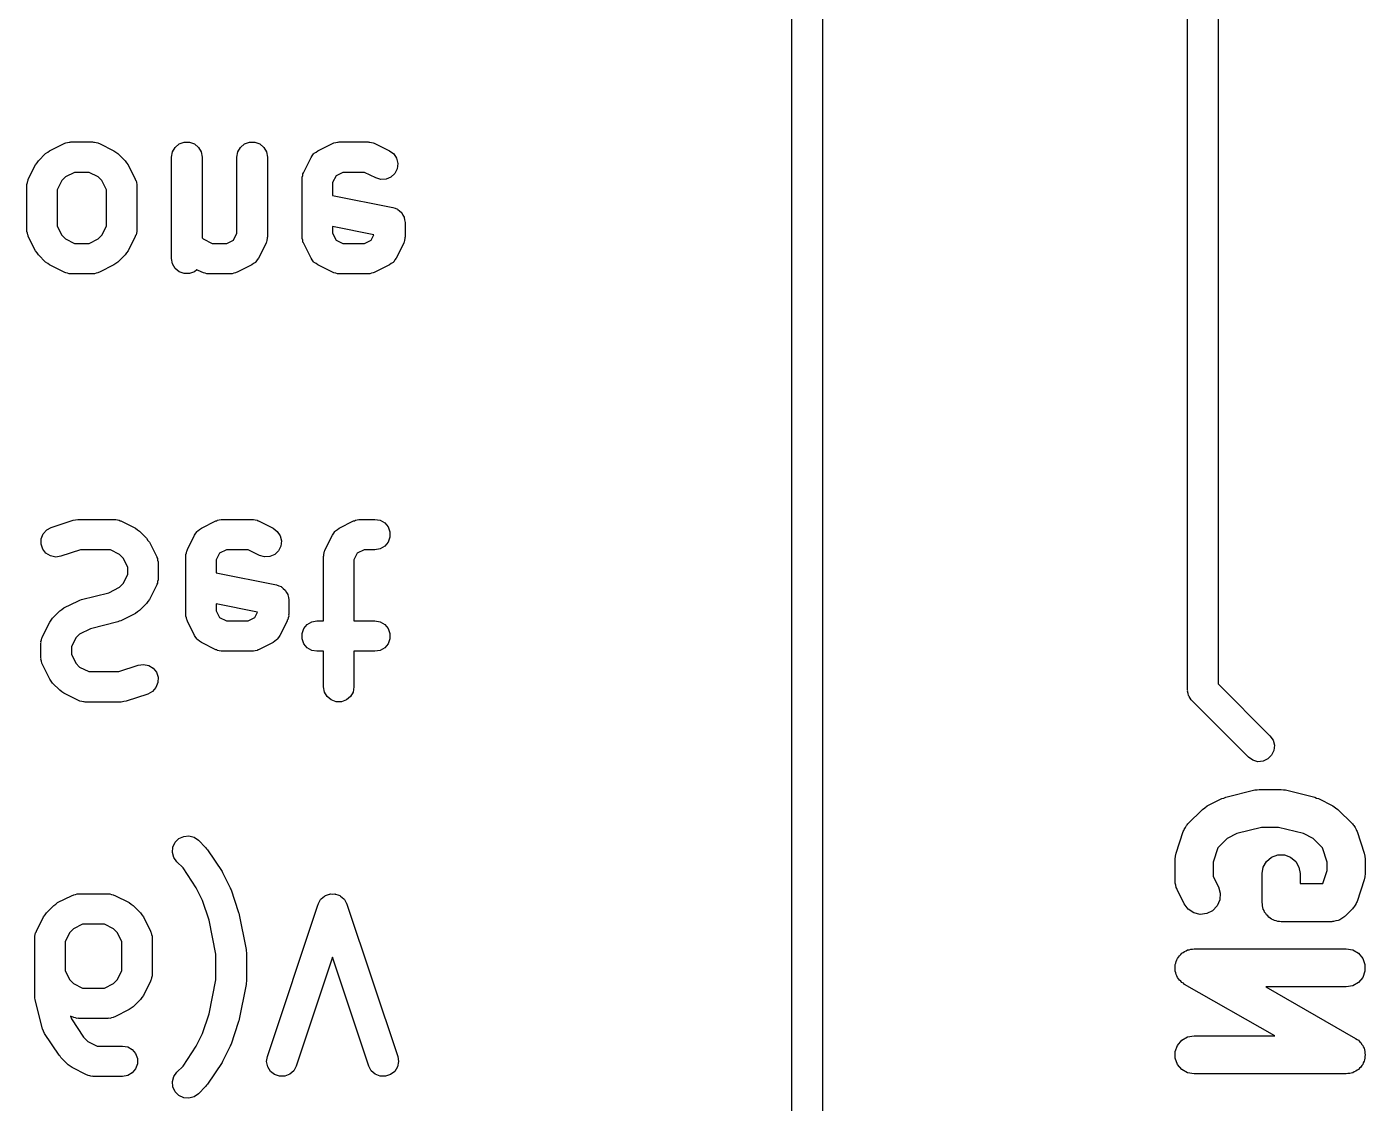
# Model space of a CAD drawing. Extents: x 91.3 to 189.8, y -113.5 to -60.4.
# Drawn here: x 181.04 to 189.84, y -86.37 to -79.3 of the extents above; entities that cross this region are included whole.
import ezdxf

# ---------------------------------------------------------------- set-up
doc = ezdxf.new("R2010")
doc.units = 0
doc.header["$MEASUREMENT"] = 0
doc.layers.add('BLACK', color=7, linetype='CONTINUOUS')

msp = doc.modelspace()

# ---------------------------------------------------------------- linework, layer by layer
at = {"layer": 'Black'}
for p, q in [((186.07, -104.8), (186.07, -68.69)), ((188.87, -68.69), (188.87, -83.6186)), ((186.27, -68.79), (186.27, -104.7)), ((188.67, -83.66), (188.67, -68.79)), ((181.18, -80.1253), (181.192, -80.1158)), ((181.192, -80.1158), (181.288, -80.0682)), ((181.288, -80.0682), (181.293, -80.0665)), ((181.293, -80.0665), (181.298, -80.0636)), ((181.298, -80.0636), (181.31, -80.0616)), ((181.31, -80.0616), (181.321, -80.0583)), ((181.321, -80.0583), (181.327, -80.0586)), ((181.327, -80.0586), (181.332, -80.0576)), ((181.332, -80.0576), (181.475, -80.0576)), ((181.475, -80.0576), (181.481, -80.0586)), ((181.481, -80.0586), (181.487, -80.0583)), ((181.487, -80.0583), (181.498, -80.0616)), ((181.498, -80.0616), (181.509, -80.0636)), ((181.509, -80.0636), (181.514, -80.0665)), ((181.514, -80.0665), (181.52, -80.0682)), ((181.52, -80.0682), (181.615, -80.1158)), ((181.615, -80.1158), (181.628, -80.1253)), ((182, -80.1234), (182.018, -80.0933)), ((182.018, -80.0933), (182.044, -80.071)), ((182.044, -80.071), (182.077, -80.0591)), ((182.077, -80.0591), (182.112, -80.0591)), ((182.112, -80.0591), (182.144, -80.071)), ((182.144, -80.071), (182.171, -80.0933)), ((182.171, -80.0933), (182.188, -80.1234)), ((182.429, -80.1234), (182.446, -80.0933)), ((182.446, -80.0933), (182.473, -80.071)), ((182.473, -80.071), (182.505, -80.0591)), ((182.505, -80.0591), (182.54, -80.0591)), ((182.54, -80.0591), (182.573, -80.071)), ((182.573, -80.071), (182.599, -80.0933)), ((182.599, -80.0933), (182.617, -80.1234)), ((182.943, -80.1245), (182.954, -80.1158)), ((182.954, -80.1158), (183.05, -80.0682)), ((183.05, -80.0682), (183.055, -80.0665)), ((183.055, -80.0665), (183.06, -80.0636)), ((183.06, -80.0636), (183.072, -80.0616)), ((183.072, -80.0616), (183.083, -80.0583)), ((183.083, -80.0583), (183.089, -80.0586)), ((183.089, -80.0586), (183.094, -80.0576)), ((183.094, -80.0576), (183.285, -80.0576)), ((183.285, -80.0576), (183.29, -80.0586)), ((183.29, -80.0586), (183.296, -80.0583)), ((183.296, -80.0583), (183.307, -80.0616)), ((183.307, -80.0616), (183.319, -80.0636)), ((183.319, -80.0636), (183.324, -80.0665)), ((183.324, -80.0665), (183.329, -80.0682)), ((183.329, -80.0682), (183.425, -80.1158)), ((183.425, -80.1158), (183.453, -80.1365)), ((181.052, -80.3034), (181.1, -80.2081)), ((181.1, -80.2081), (181.11, -80.1953)), ((181.11, -80.1953), (181.119, -80.1821)), ((181.119, -80.1821), (181.166, -80.1345)), ((181.166, -80.1345), (181.18, -80.1253)), ((181.628, -80.1253), (181.641, -80.1345)), ((181.641, -80.1345), (181.689, -80.1821)), ((181.689, -80.1821), (181.698, -80.1953)), ((181.698, -80.1953), (181.708, -80.2081)), ((181.708, -80.2081), (181.755, -80.3034)), ((181.994, -80.1576), (182, -80.1234)), ((181.994, -80.8243), (181.994, -80.1576)), ((182.188, -80.1234), (182.194, -80.1576)), ((182.194, -80.1576), (182.194, -80.6876)), ((182.423, -80.1576), (182.429, -80.1234)), ((182.423, -80.6578), (182.423, -80.1576)), ((182.617, -80.1234), (182.623, -80.1576)), ((182.623, -80.1576), (182.623, -80.6814)), ((182.862, -80.2558), (182.91, -80.1605)), ((182.91, -80.1605), (182.918, -80.1487)), ((182.918, -80.1487), (182.926, -80.1365)), ((182.926, -80.1365), (182.929, -80.1348)), ((182.929, -80.1348), (182.93, -80.1326)), ((182.93, -80.1326), (182.943, -80.1245)), ((183.453, -80.1365), (183.472, -80.1655)), ((183.472, -80.1655), (183.48, -80.1992)), ((183.48, -80.1992), (183.476, -80.2337)), ((181.296, -80.2874), (181.272, -80.3121)), ((181.356, -80.2576), (181.296, -80.2874)), ((181.452, -80.2576), (181.356, -80.2576)), ((181.511, -80.2874), (181.452, -80.2576)), ((181.536, -80.3121), (181.511, -80.2874)), ((182.851, -80.3005), (182.852, -80.2948)), ((182.852, -80.289), (182.855, -80.2778)), ((182.852, -80.2948), (182.852, -80.289)), ((182.855, -80.2778), (182.857, -80.2663)), ((182.857, -80.2663), (182.86, -80.2613)), ((182.86, -80.2613), (182.862, -80.2558)), ((183.074, -80.2798), (183.051, -80.3241)), ((183.118, -80.2576), (183.074, -80.2798)), ((183.261, -80.2576), (183.118, -80.2576)), ((183.335, -80.2947), (183.261, -80.2576)), ((183.369, -80.3046), (183.335, -80.2947)), ((183.435, -80.2887), (183.403, -80.3025)), ((183.46, -80.2648), (183.435, -80.2887)), ((183.476, -80.2337), (183.46, -80.2648)), ((181.042, -80.3481), (181.043, -80.3424)), ((181.042, -80.6338), (181.042, -80.3481)), ((181.043, -80.3367), (181.046, -80.3254)), ((181.043, -80.3424), (181.043, -80.3367)), ((181.046, -80.3254), (181.048, -80.3139)), ((181.048, -80.3139), (181.051, -80.3089)), ((181.051, -80.3089), (181.052, -80.3034)), ((181.272, -80.3121), (181.242, -80.3717)), ((181.242, -80.3717), (181.242, -80.6102)), ((181.566, -80.3717), (181.536, -80.3121)), ((181.566, -80.6102), (181.566, -80.3717)), ((181.755, -80.3034), (181.757, -80.3089)), ((181.757, -80.3089), (181.76, -80.3139)), ((181.76, -80.3139), (181.762, -80.3254)), ((181.762, -80.3254), (181.765, -80.3367)), ((181.765, -80.3367), (181.765, -80.3424)), ((181.765, -80.3424), (181.766, -80.3481)), ((181.766, -80.3481), (181.766, -80.6338)), ((182.851, -80.6814), (182.851, -80.3005)), ((183.051, -80.3241), (183.051, -80.409)), ((183.403, -80.3025), (183.369, -80.3046)), ((183.051, -80.409), (183.447, -80.4881)), ((183.447, -80.4881), (183.462, -80.494)), ((183.462, -80.494), (183.478, -80.4996)), ((183.478, -80.4996), (183.479, -80.5003)), ((183.479, -80.5003), (183.48, -80.5008)), ((183.48, -80.5008), (183.492, -80.5115)), ((183.492, -80.5115), (183.504, -80.5219)), ((183.504, -80.5219), (183.505, -80.5229)), ((183.505, -80.5229), (183.506, -80.5237)), ((183.506, -80.5237), (183.513, -80.5379)), ((183.513, -80.5379), (183.522, -80.552)), ((183.522, -80.552), (183.522, -80.5531)), ((183.522, -80.5531), (183.522, -80.5541)), ((183.522, -80.5541), (183.525, -80.5702)), ((181.043, -80.6395), (181.042, -80.6338)), ((181.043, -80.6452), (181.043, -80.6395)), ((181.046, -80.6565), (181.043, -80.6452)), ((181.242, -80.6102), (181.272, -80.6698)), ((181.536, -80.6698), (181.566, -80.6102)), ((181.765, -80.6452), (181.762, -80.6565)), ((181.766, -80.6338), (181.765, -80.6395)), ((181.765, -80.6395), (181.765, -80.6452)), ((183.323, -80.6672), (183.051, -80.6129)), ((183.051, -80.6129), (183.051, -80.6578)), ((183.525, -80.5702), (183.528, -80.5862)), ((183.528, -80.5862), (183.528, -80.6814)), ((181.048, -80.668), (181.046, -80.6565)), ((181.051, -80.673), (181.048, -80.668)), ((181.052, -80.6785), (181.051, -80.673)), ((181.1, -80.7738), (181.052, -80.6785)), ((181.272, -80.6698), (181.296, -80.6945)), ((181.296, -80.6945), (181.356, -80.7243)), ((181.356, -80.7243), (181.452, -80.7243)), ((181.452, -80.7243), (181.511, -80.6945)), ((181.511, -80.6945), (181.536, -80.6698)), ((181.755, -80.6785), (181.708, -80.7738)), ((181.757, -80.673), (181.755, -80.6785)), ((181.76, -80.668), (181.757, -80.673)), ((181.762, -80.6565), (181.76, -80.668)), ((182.194, -80.6876), (182.201, -80.6945)), ((182.201, -80.6945), (182.261, -80.7243)), ((182.261, -80.7243), (182.356, -80.7243)), ((182.356, -80.7243), (182.401, -80.7021)), ((182.401, -80.7021), (182.423, -80.6578)), ((182.612, -80.7262), (182.565, -80.8214)), ((182.614, -80.7206), (182.612, -80.7262)), ((182.617, -80.7156), (182.614, -80.7206)), ((182.619, -80.7041), (182.617, -80.7156)), ((182.622, -80.6929), (182.619, -80.7041)), ((182.623, -80.6814), (182.622, -80.6871)), ((182.622, -80.6871), (182.622, -80.6929)), ((182.852, -80.6871), (182.851, -80.6814)), ((182.852, -80.6929), (182.852, -80.6871)), ((182.855, -80.7041), (182.852, -80.6929)), ((182.857, -80.7156), (182.855, -80.7041)), ((182.86, -80.7206), (182.857, -80.7156)), ((182.862, -80.7261), (182.86, -80.7206)), ((182.91, -80.8214), (182.862, -80.7261)), ((183.051, -80.6578), (183.074, -80.7021)), ((183.074, -80.7021), (183.118, -80.7243)), ((183.118, -80.7243), (183.261, -80.7243)), ((183.261, -80.7243), (183.305, -80.7021)), ((183.305, -80.7021), (183.323, -80.6672)), ((183.517, -80.7262), (183.469, -80.8214)), ((183.519, -80.7206), (183.517, -80.7262)), ((183.522, -80.7156), (183.519, -80.7206)), ((183.524, -80.7041), (183.522, -80.7156)), ((183.527, -80.6929), (183.524, -80.7041)), ((183.528, -80.6814), (183.527, -80.6871)), ((183.527, -80.6871), (183.527, -80.6929)), ((181.11, -80.7866), (181.1, -80.7738)), ((181.119, -80.7998), (181.11, -80.7866)), ((181.166, -80.8474), (181.119, -80.7998)), ((181.689, -80.7998), (181.641, -80.8474)), ((181.698, -80.7866), (181.689, -80.7998)), ((181.708, -80.7738), (181.698, -80.7866)), ((182, -80.8585), (181.994, -80.8243)), ((182.565, -80.8214), (182.556, -80.8332)), ((182.918, -80.8332), (182.91, -80.8214)), ((183.469, -80.8214), (183.461, -80.8332)), ((181.18, -80.8566), (181.166, -80.8474)), ((181.192, -80.8661), (181.18, -80.8566)), ((181.288, -80.9137), (181.192, -80.8661)), ((181.293, -80.9154), (181.288, -80.9137)), ((181.52, -80.9137), (181.514, -80.9154)), ((181.615, -80.8661), (181.52, -80.9137)), ((181.628, -80.8566), (181.615, -80.8661)), ((181.641, -80.8474), (181.628, -80.8566)), ((182.018, -80.8886), (182, -80.8585)), ((182.044, -80.9109), (182.018, -80.8886)), ((182.077, -80.9228), (182.044, -80.9109)), ((182.144, -80.9109), (182.112, -80.9228)), ((182.16, -80.8976), (182.144, -80.9109)), ((182.192, -80.9137), (182.16, -80.8976)), ((182.198, -80.9154), (182.192, -80.9137)), ((182.425, -80.9137), (182.419, -80.9154)), ((182.52, -80.8661), (182.425, -80.9137)), ((182.532, -80.8574), (182.52, -80.8661)), ((182.544, -80.8493), (182.532, -80.8574)), ((182.546, -80.8471), (182.544, -80.8493)), ((182.548, -80.8454), (182.546, -80.8471)), ((182.556, -80.8332), (182.548, -80.8454)), ((182.926, -80.8454), (182.918, -80.8332)), ((182.929, -80.8471), (182.926, -80.8454)), ((182.93, -80.8493), (182.929, -80.8471)), ((182.943, -80.8574), (182.93, -80.8493)), ((182.954, -80.8661), (182.943, -80.8574)), ((183.05, -80.9137), (182.954, -80.8661)), ((183.055, -80.9154), (183.05, -80.9137)), ((183.329, -80.9137), (183.324, -80.9154)), ((183.425, -80.8661), (183.329, -80.9137)), ((183.437, -80.8574), (183.425, -80.8661)), ((183.449, -80.8493), (183.437, -80.8574)), ((183.45, -80.8471), (183.449, -80.8493)), ((183.453, -80.8454), (183.45, -80.8471)), ((183.461, -80.8332), (183.453, -80.8454)), ((181.298, -80.9183), (181.293, -80.9154)), ((181.31, -80.9203), (181.298, -80.9183)), ((181.321, -80.9236), (181.31, -80.9203)), ((181.327, -80.9233), (181.321, -80.9236)), ((181.332, -80.9243), (181.327, -80.9233)), ((181.475, -80.9243), (181.332, -80.9243)), ((181.481, -80.9233), (181.475, -80.9243)), ((181.487, -80.9236), (181.481, -80.9233)), ((181.498, -80.9203), (181.487, -80.9236)), ((181.509, -80.9183), (181.498, -80.9203)), ((181.514, -80.9154), (181.509, -80.9183)), ((182.112, -80.9228), (182.077, -80.9228)), ((182.203, -80.9183), (182.198, -80.9154)), ((182.214, -80.9203), (182.203, -80.9183)), ((182.226, -80.9236), (182.214, -80.9203)), ((182.231, -80.9233), (182.226, -80.9236)), ((182.237, -80.9243), (182.231, -80.9233)), ((182.38, -80.9243), (182.237, -80.9243)), ((182.386, -80.9233), (182.38, -80.9243)), ((182.391, -80.9236), (182.386, -80.9233)), ((182.403, -80.9203), (182.391, -80.9236)), ((182.414, -80.9183), (182.403, -80.9203)), ((182.419, -80.9154), (182.414, -80.9183)), ((183.06, -80.9183), (183.055, -80.9154)), ((183.072, -80.9203), (183.06, -80.9183)), ((183.083, -80.9236), (183.072, -80.9203)), ((183.089, -80.9233), (183.083, -80.9236)), ((183.094, -80.9243), (183.089, -80.9233)), ((183.285, -80.9243), (183.094, -80.9243)), ((183.29, -80.9233), (183.285, -80.9243)), ((183.296, -80.9236), (183.29, -80.9233)), ((183.307, -80.9203), (183.296, -80.9236)), ((183.319, -80.9183), (183.307, -80.9203)), ((183.324, -80.9154), (183.319, -80.9183)), ((181.203, -82.5904), (181.346, -82.5428)), ((181.346, -82.5428), (181.362, -82.5404)), ((181.362, -82.5404), (181.378, -82.5376)), ((181.378, -82.5376), (181.616, -82.5376)), ((181.616, -82.5376), (181.621, -82.5386)), ((181.621, -82.5386), (181.627, -82.5383)), ((181.627, -82.5383), (181.638, -82.5416)), ((181.638, -82.5416), (181.65, -82.5436)), ((181.65, -82.5436), (181.655, -82.5465)), ((181.655, -82.5465), (181.66, -82.5482)), ((181.66, -82.5482), (181.756, -82.5958)), ((182.19, -82.5958), (182.285, -82.5482)), ((182.285, -82.5482), (182.291, -82.5465)), ((182.291, -82.5465), (182.296, -82.5436)), ((182.296, -82.5436), (182.307, -82.5416)), ((182.307, -82.5416), (182.319, -82.5383)), ((182.319, -82.5383), (182.324, -82.5386)), ((182.324, -82.5386), (182.33, -82.5376)), ((182.33, -82.5376), (182.52, -82.5376)), ((182.52, -82.5376), (182.526, -82.5386)), ((182.526, -82.5386), (182.532, -82.5383)), ((182.532, -82.5383), (182.543, -82.5416)), ((182.543, -82.5416), (182.555, -82.5436)), ((182.555, -82.5436), (182.56, -82.5465)), ((182.56, -82.5465), (182.565, -82.5482)), ((182.565, -82.5482), (182.66, -82.5958)), ((183.095, -82.5958), (183.19, -82.5482)), ((183.19, -82.5482), (183.196, -82.5465)), ((183.196, -82.5465), (183.201, -82.5436)), ((183.201, -82.5436), (183.212, -82.5416)), ((183.212, -82.5416), (183.223, -82.5383)), ((183.223, -82.5383), (183.229, -82.5386)), ((183.229, -82.5386), (183.235, -82.5376)), ((183.235, -82.5376), (183.33, -82.5376)), ((183.33, -82.5376), (183.364, -82.5436)), ((183.364, -82.5436), (183.394, -82.561)), ((183.394, -82.561), (183.417, -82.5876)), ((181.136, -82.6999), (181.137, -82.6652)), ((181.137, -82.6652), (181.15, -82.6329)), ((181.15, -82.6329), (181.173, -82.6069)), ((181.173, -82.6069), (181.203, -82.5904)), ((181.756, -82.5958), (181.769, -82.6053)), ((181.769, -82.6053), (181.782, -82.6145)), ((181.782, -82.6145), (181.829, -82.6621)), ((181.829, -82.6621), (181.838, -82.6753)), ((182.098, -82.7358), (182.145, -82.6405)), ((182.145, -82.6405), (182.154, -82.6287)), ((182.154, -82.6287), (182.162, -82.6165)), ((182.162, -82.6165), (182.164, -82.6148)), ((182.164, -82.6148), (182.166, -82.6126)), ((182.166, -82.6126), (182.178, -82.6045)), ((182.178, -82.6045), (182.19, -82.5958)), ((182.66, -82.5958), (182.688, -82.6165)), ((182.688, -82.6165), (182.707, -82.6455)), ((182.707, -82.6455), (182.716, -82.6792)), ((183.002, -82.7358), (183.05, -82.6405)), ((183.05, -82.6405), (183.059, -82.6287)), ((183.059, -82.6287), (183.067, -82.6165)), ((183.067, -82.6165), (183.069, -82.6148)), ((183.069, -82.6148), (183.071, -82.6126)), ((183.071, -82.6126), (183.083, -82.6045)), ((183.083, -82.6045), (183.095, -82.5958)), ((183.417, -82.5876), (183.428, -82.6203)), ((183.428, -82.655), (183.417, -82.6876)), ((183.428, -82.6203), (183.428, -82.655)), ((181.147, -82.7329), (181.136, -82.6999)), ((181.168, -82.7601), (181.147, -82.7329)), ((181.198, -82.7782), (181.168, -82.7601)), ((181.394, -82.7376), (181.266, -82.7801)), ((181.592, -82.7376), (181.394, -82.7376)), ((181.652, -82.7674), (181.592, -82.7376)), ((181.838, -82.6753), (181.848, -82.6881)), ((181.848, -82.6881), (181.896, -82.7834)), ((182.088, -82.769), (182.091, -82.7578)), ((182.091, -82.7578), (182.093, -82.7463)), ((182.093, -82.7463), (182.096, -82.7413)), ((182.096, -82.7413), (182.098, -82.7358)), ((182.309, -82.7598), (182.287, -82.8041)), ((182.354, -82.7376), (182.309, -82.7598)), ((182.497, -82.7376), (182.354, -82.7376)), ((182.571, -82.7747), (182.497, -82.7376)), ((182.696, -82.7448), (182.671, -82.7687)), ((182.712, -82.7137), (182.696, -82.7448)), ((182.716, -82.6792), (182.712, -82.7137)), ((182.993, -82.769), (182.996, -82.7578)), ((182.996, -82.7578), (182.998, -82.7463)), ((182.998, -82.7463), (183.001, -82.7413)), ((183.001, -82.7413), (183.002, -82.7358)), ((183.214, -82.7598), (183.192, -82.8041)), ((183.258, -82.7376), (183.214, -82.7598)), ((183.33, -82.7376), (183.258, -82.7376)), ((183.364, -82.7316), (183.33, -82.7376)), ((183.394, -82.7142), (183.364, -82.7316)), ((183.417, -82.6876), (183.394, -82.7142)), ((181.232, -82.7852), (181.198, -82.7782)), ((181.266, -82.7801), (181.232, -82.7852)), ((181.676, -82.7921), (181.652, -82.7674)), ((181.706, -82.8517), (181.676, -82.7921)), ((181.896, -82.7834), (181.897, -82.7889)), ((181.897, -82.7889), (181.9, -82.7939)), ((181.9, -82.7939), (181.902, -82.8054)), ((181.902, -82.8054), (181.906, -82.8167)), ((181.906, -82.8167), (181.905, -82.8224)), ((181.905, -82.8224), (181.906, -82.8281)), ((181.906, -82.8281), (181.906, -82.9233)), ((182.087, -82.7805), (182.088, -82.7748)), ((182.087, -83.1614), (182.087, -82.7805)), ((182.088, -82.7748), (182.088, -82.769)), ((182.287, -82.8041), (182.287, -82.889)), ((182.604, -82.7846), (182.571, -82.7747)), ((182.639, -82.7825), (182.604, -82.7846)), ((182.671, -82.7687), (182.639, -82.7825)), ((182.992, -82.7805), (182.993, -82.7748)), ((182.992, -83.2043), (182.992, -82.7805)), ((182.993, -82.7748), (182.993, -82.769)), ((183.192, -82.8041), (183.192, -83.2043)), ((181.676, -82.9593), (181.706, -82.8997)), ((181.706, -82.8997), (181.706, -82.8517)), ((181.906, -82.9348), (181.902, -82.946)), ((181.906, -82.9233), (181.905, -82.929)), ((181.905, -82.929), (181.906, -82.9348)), ((182.287, -82.889), (182.683, -82.9681)), ((181.401, -83.0644), (181.581, -83.0195)), ((181.581, -83.0195), (181.652, -82.984)), ((181.652, -82.984), (181.676, -82.9593)), ((181.896, -82.9681), (181.848, -83.0633)), ((181.897, -82.9625), (181.896, -82.9681)), ((181.9, -82.9575), (181.897, -82.9625)), ((181.902, -82.946), (181.9, -82.9575)), ((182.683, -82.9681), (182.698, -82.974)), ((182.698, -82.974), (182.713, -82.9796)), ((182.713, -82.9796), (182.714, -82.9803)), ((182.714, -82.9803), (182.715, -82.9808)), ((182.715, -82.9808), (182.727, -82.9915)), ((182.727, -82.9915), (182.74, -83.0019)), ((182.74, -83.0019), (182.741, -83.0029)), ((182.741, -83.0029), (182.741, -83.0037)), ((182.741, -83.0037), (182.749, -83.0179)), ((182.749, -83.0179), (182.757, -83.032)), ((181.285, -83.1196), (181.381, -83.072)), ((181.381, -83.072), (181.391, -83.0689)), ((181.391, -83.0689), (181.401, -83.0644)), ((181.829, -83.0893), (181.782, -83.1369)), ((181.838, -83.0762), (181.829, -83.0893)), ((181.848, -83.0633), (181.838, -83.0762)), ((182.559, -83.1472), (182.287, -83.0929)), ((182.287, -83.0929), (182.287, -83.1378)), ((182.757, -83.032), (182.758, -83.0331)), ((182.758, -83.0331), (182.758, -83.0341)), ((182.758, -83.0341), (182.761, -83.0502)), ((182.761, -83.0502), (182.763, -83.0662)), ((182.763, -83.0662), (182.763, -83.1614)), ((181.193, -83.2119), (181.202, -83.1991)), ((181.202, -83.1991), (181.212, -83.186)), ((181.212, -83.186), (181.259, -83.1383)), ((181.259, -83.1383), (181.272, -83.1292)), ((181.272, -83.1292), (181.285, -83.1196)), ((181.756, -83.1556), (181.66, -83.2033)), ((181.769, -83.1461), (181.756, -83.1556)), ((181.782, -83.1369), (181.769, -83.1461)), ((182.088, -83.1671), (182.087, -83.1614)), ((182.088, -83.1729), (182.088, -83.1671)), ((182.091, -83.1841), (182.088, -83.1729)), ((182.093, -83.1956), (182.091, -83.1841)), ((182.096, -83.2006), (182.093, -83.1956)), ((182.098, -83.2061), (182.096, -83.2006)), ((182.287, -83.1378), (182.309, -83.1821)), ((182.309, -83.1821), (182.354, -83.2043)), ((182.497, -83.2043), (182.541, -83.1821)), ((182.541, -83.1821), (182.559, -83.1472)), ((182.754, -83.2006), (182.753, -83.2062)), ((182.757, -83.1956), (182.754, -83.2006)), ((182.759, -83.1841), (182.757, -83.1956)), ((182.763, -83.1729), (182.759, -83.1841)), ((182.763, -83.1614), (182.762, -83.1671)), ((182.762, -83.1671), (182.763, -83.1729)), ((181.145, -83.3072), (181.193, -83.2119)), ((181.46, -83.2558), (181.389, -83.2912)), ((181.64, -83.2108), (181.46, -83.2558)), ((181.65, -83.2064), (181.64, -83.2108)), ((181.66, -83.2033), (181.65, -83.2064)), ((182.145, -83.3014), (182.098, -83.2061)), ((182.354, -83.2043), (182.497, -83.2043)), ((182.753, -83.2062), (182.705, -83.3014)), ((182.851, -83.2869), (182.862, -83.2543)), ((182.851, -83.3217), (182.851, -83.2869)), ((182.862, -83.2543), (182.885, -83.2277)), ((182.885, -83.2277), (182.915, -83.2103)), ((182.915, -83.2103), (182.949, -83.2043)), ((182.949, -83.2043), (182.992, -83.2043)), ((183.192, -83.2043), (183.33, -83.2043)), ((183.33, -83.2043), (183.364, -83.2103)), ((183.364, -83.2103), (183.394, -83.2277)), ((183.394, -83.2277), (183.417, -83.2543)), ((183.417, -83.2543), (183.428, -83.2869)), ((183.428, -83.2869), (183.428, -83.3217)), ((181.135, -83.3405), (181.139, -83.3292)), ((181.136, -83.3462), (181.135, -83.3405)), ((181.135, -83.3519), (181.136, -83.3462)), ((181.135, -83.4471), (181.135, -83.3519)), ((181.139, -83.3292), (181.141, -83.3177)), ((181.141, -83.3177), (181.144, -83.3127)), ((181.144, -83.3127), (181.145, -83.3072)), ((181.365, -83.3159), (181.335, -83.3755)), ((181.335, -83.3755), (181.335, -83.4235)), ((181.389, -83.2912), (181.365, -83.3159)), ((182.154, -83.3132), (182.145, -83.3014)), ((182.162, -83.3254), (182.154, -83.3132)), ((182.164, -83.3271), (182.162, -83.3254)), ((182.166, -83.3293), (182.164, -83.3271)), ((182.178, -83.3374), (182.166, -83.3293)), ((182.19, -83.3461), (182.178, -83.3374)), ((182.285, -83.3937), (182.19, -83.3461)), ((182.66, -83.3461), (182.565, -83.3937)), ((182.672, -83.3374), (182.66, -83.3461)), ((182.684, -83.3293), (182.672, -83.3374)), ((182.686, -83.3271), (182.684, -83.3293)), ((182.688, -83.3254), (182.686, -83.3271)), ((182.696, -83.3132), (182.688, -83.3254)), ((182.705, -83.3014), (182.696, -83.3132)), ((182.862, -83.3543), (182.851, -83.3217)), ((182.885, -83.3809), (182.862, -83.3543)), ((183.417, -83.3543), (183.394, -83.3809)), ((183.428, -83.3217), (183.417, -83.3543)), ((181.136, -83.4528), (181.135, -83.4471)), ((181.135, -83.4586), (181.136, -83.4528)), ((181.139, -83.4698), (181.135, -83.4586)), ((181.335, -83.4235), (181.365, -83.4831)), ((182.291, -83.3954), (182.285, -83.3937)), ((182.296, -83.3983), (182.291, -83.3954)), ((182.307, -83.4003), (182.296, -83.3983)), ((182.319, -83.4036), (182.307, -83.4003)), ((182.324, -83.4033), (182.319, -83.4036)), ((182.33, -83.4043), (182.324, -83.4033)), ((182.52, -83.4043), (182.33, -83.4043)), ((182.526, -83.4033), (182.52, -83.4043)), ((182.532, -83.4036), (182.526, -83.4033)), ((182.543, -83.4003), (182.532, -83.4036)), ((182.555, -83.3983), (182.543, -83.4003)), ((182.56, -83.3954), (182.555, -83.3983)), ((182.565, -83.3937), (182.56, -83.3954)), ((182.915, -83.3983), (182.885, -83.3809)), ((182.949, -83.4043), (182.915, -83.3983)), ((182.992, -83.4043), (182.949, -83.4043)), ((182.992, -83.6376), (182.992, -83.4043)), ((183.33, -83.4043), (183.192, -83.4043)), ((183.192, -83.4043), (183.192, -83.6376)), ((183.364, -83.3983), (183.33, -83.4043)), ((183.394, -83.3809), (183.364, -83.3983)), ((181.141, -83.4813), (181.139, -83.4698)), ((181.144, -83.4863), (181.141, -83.4813)), ((181.145, -83.4919), (181.144, -83.4863)), ((181.193, -83.5871), (181.145, -83.4919)), ((181.365, -83.4831), (181.389, -83.5078)), ((181.389, -83.5078), (181.449, -83.5376)), ((181.449, -83.5376), (181.647, -83.5376)), ((181.647, -83.5376), (181.775, -83.4951)), ((181.775, -83.4951), (181.809, -83.49)), ((181.809, -83.49), (181.843, -83.497)), ((181.843, -83.497), (181.873, -83.5152)), ((181.873, -83.5152), (181.894, -83.5424)), ((181.894, -83.5424), (181.905, -83.5753)), ((181.202, -83.6), (181.193, -83.5871)), ((181.212, -83.6131), (181.202, -83.6)), ((181.259, -83.6607), (181.212, -83.6131)), ((181.904, -83.61), (181.891, -83.6423)), ((181.905, -83.5753), (181.904, -83.61)), ((182.998, -83.6718), (182.992, -83.6376)), ((183.192, -83.6376), (183.186, -83.6718)), ((188.87, -83.6186), (189.211, -83.9593)), ((181.272, -83.6699), (181.259, -83.6607)), ((181.285, -83.6794), (181.272, -83.6699)), ((181.381, -83.7271), (181.285, -83.6794)), ((181.386, -83.7287), (181.381, -83.7271)), ((181.838, -83.6849), (181.695, -83.7325)), ((181.868, -83.6683), (181.838, -83.6849)), ((181.891, -83.6423), (181.868, -83.6683)), ((183.015, -83.7019), (182.998, -83.6718)), ((183.042, -83.7242), (183.015, -83.7019)), ((183.075, -83.7361), (183.042, -83.7242)), ((183.142, -83.7242), (183.109, -83.7361)), ((183.169, -83.7019), (183.142, -83.7242)), ((183.186, -83.6718), (183.169, -83.7019)), ((188.671, -83.6643), (188.67, -83.66)), ((188.67, -83.6687), (188.671, -83.6643)), ((188.674, -83.6813), (188.67, -83.6687)), ((188.676, -83.6942), (188.674, -83.6813)), ((188.678, -83.698), (188.676, -83.6942)), ((188.679, -83.7023), (188.678, -83.698)), ((188.687, -83.713), (188.679, -83.7023)), ((188.693, -83.7243), (188.687, -83.713)), ((188.697, -83.7271), (188.693, -83.7243)), ((188.699, -83.7307), (188.697, -83.7271)), ((181.391, -83.7316), (181.386, -83.7287)), ((181.403, -83.7336), (181.391, -83.7316)), ((181.414, -83.737), (181.403, -83.7336)), ((181.42, -83.7366), (181.414, -83.737)), ((181.425, -83.7376), (181.42, -83.7366)), ((181.663, -83.7376), (181.425, -83.7376)), ((181.679, -83.7348), (181.663, -83.7376)), ((181.695, -83.7325), (181.679, -83.7348)), ((183.109, -83.7361), (183.075, -83.7361)), ((189.069, -84.1007), (188.699, -83.7307)), ((189.211, -83.9593), (189.231, -83.9877)), ((189.231, -83.9877), (189.24, -84.0213)), ((189.237, -84.0559), (189.222, -84.0874)), ((189.24, -84.0213), (189.237, -84.0559)), ((189.098, -84.1206), (189.069, -84.1007)), ((189.131, -84.1296), (189.098, -84.1206)), ((189.166, -84.1266), (189.131, -84.1296)), ((189.197, -84.1119), (189.166, -84.1266)), ((189.222, -84.0874), (189.197, -84.1119)), ((188.92, -84.363), (189.111, -84.3154)), ((189.111, -84.3154), (189.126, -84.3143)), ((189.126, -84.3143), (189.141, -84.3117)), ((189.141, -84.3117), (189.284, -84.3117)), ((189.284, -84.3117), (189.299, -84.3143)), ((189.299, -84.3143), (189.314, -84.3154)), ((189.314, -84.3154), (189.505, -84.363)), ((188.783, -84.432), (188.799, -84.4201)), ((188.799, -84.4201), (188.895, -84.3725)), ((188.895, -84.3725), (188.908, -84.3686)), ((188.908, -84.3686), (188.92, -84.363)), ((189.505, -84.363), (189.517, -84.3686)), ((189.517, -84.3686), (189.53, -84.3725)), ((189.53, -84.3725), (189.625, -84.4201)), ((189.625, -84.4201), (189.642, -84.432)), ((188.672, -84.5388), (188.767, -84.4435)), ((188.767, -84.4435), (188.783, -84.432)), ((189.642, -84.432), (189.658, -84.4435)), ((189.658, -84.4435), (189.753, -84.5388)), ((188.594, -84.7305), (188.641, -84.5876)), ((188.641, -84.5876), (188.645, -84.5813)), ((188.645, -84.5813), (188.647, -84.5743)), ((188.647, -84.5743), (188.655, -84.5623)), ((188.655, -84.5623), (188.662, -84.5494)), ((188.662, -84.5494), (188.667, -84.5447)), ((188.667, -84.5447), (188.672, -84.5388)), ((188.994, -84.6022), (188.929, -84.6346)), ((189.156, -84.5617), (188.994, -84.6022)), ((189.268, -84.5617), (189.156, -84.5617)), ((189.431, -84.6022), (189.268, -84.5617)), ((189.495, -84.6346), (189.431, -84.6022)), ((189.753, -84.5388), (189.757, -84.5447)), ((189.757, -84.5447), (189.763, -84.5494)), ((189.763, -84.5494), (189.77, -84.5623)), ((189.77, -84.5623), (189.778, -84.5743)), ((189.778, -84.5743), (189.78, -84.5813)), ((189.78, -84.5813), (189.783, -84.5876)), ((189.783, -84.5876), (189.831, -84.7305)), ((181.999, -84.7254), (182.002, -84.6908)), ((182.002, -84.6908), (182.017, -84.6593)), ((182.017, -84.6593), (182.042, -84.6348)), ((182.042, -84.6348), (182.073, -84.6201)), ((182.073, -84.6201), (182.108, -84.617)), ((182.108, -84.617), (182.141, -84.626)), ((182.141, -84.626), (182.17, -84.646)), ((182.17, -84.646), (182.217, -84.6936)), ((182.217, -84.6936), (182.223, -84.7017)), ((188.869, -84.6947), (188.837, -84.7903)), ((188.929, -84.6346), (188.869, -84.6947)), ((189.556, -84.6947), (189.495, -84.6346)), ((189.587, -84.7903), (189.556, -84.6947)), ((182.008, -84.7589), (181.999, -84.7254)), ((182.028, -84.7874), (182.008, -84.7589)), ((182.223, -84.7017), (182.23, -84.7088)), ((182.23, -84.7088), (182.325, -84.8517)), ((188.587, -84.77), (188.591, -84.7503)), ((188.587, -84.9129), (188.587, -84.77)), ((188.591, -84.7503), (188.594, -84.7305)), ((189.188, -84.7849), (189.221, -84.757)), ((189.221, -84.757), (189.262, -84.7421)), ((189.262, -84.7421), (189.306, -84.7421)), ((189.306, -84.7421), (189.346, -84.757)), ((189.346, -84.757), (189.38, -84.7849)), ((189.831, -84.7305), (189.834, -84.7503)), ((189.834, -84.7503), (189.837, -84.77)), ((189.837, -84.77), (189.837, -84.8652)), ((182.069, -84.828), (182.028, -84.7874)), ((182.155, -84.9574), (182.069, -84.828)), ((182.325, -84.8517), (182.328, -84.8574)), ((182.328, -84.8574), (182.331, -84.8624)), ((182.331, -84.8624), (182.379, -84.9577)), ((188.837, -84.7903), (188.837, -84.8833)), ((189.159, -84.8652), (189.166, -84.8225)), ((189.159, -85.0557), (189.159, -84.8652)), ((189.166, -84.8225), (189.188, -84.7849)), ((189.38, -84.7849), (189.401, -84.8225)), ((189.401, -84.8225), (189.409, -84.8652)), ((189.409, -84.8652), (189.409, -84.9307)), ((189.559, -84.9307), (189.587, -84.845)), ((189.587, -84.845), (189.587, -84.7903)), ((189.837, -84.8652), (189.834, -84.885)), ((182.197, -85.0407), (182.155, -84.9574)), ((182.379, -84.9577), (182.381, -84.9645)), ((188.589, -84.92), (188.587, -84.9129)), ((188.588, -84.9271), (188.589, -84.92)), ((188.592, -84.9412), (188.588, -84.9271)), ((188.595, -84.9556), (188.592, -84.9412)), ((188.599, -84.9619), (188.595, -84.9556)), ((188.837, -84.8833), (188.872, -84.9522)), ((188.872, -84.9522), (188.884, -84.9938)), ((189.409, -84.9307), (189.559, -84.9307)), ((189.831, -84.9048), (189.783, -85.0476)), ((189.834, -84.885), (189.831, -84.9048)), ((181.245, -85.0558), (181.34, -85.0082)), ((181.34, -85.0082), (181.346, -85.0065)), ((181.346, -85.0065), (181.351, -85.0036)), ((181.351, -85.0036), (181.362, -85.0016)), ((181.362, -85.0016), (181.373, -84.9983)), ((181.373, -84.9983), (181.379, -84.9986)), ((181.379, -84.9986), (181.385, -84.9976)), ((181.385, -84.9976), (181.575, -84.9976)), ((181.575, -84.9976), (181.581, -84.9986)), ((181.581, -84.9986), (181.587, -84.9983)), ((181.587, -84.9983), (181.598, -85.0016)), ((181.598, -85.0016), (181.609, -85.0036)), ((181.609, -85.0036), (181.614, -85.0065)), ((181.614, -85.0065), (181.62, -85.0082)), ((181.62, -85.0082), (181.715, -85.0558)), ((182.24, -85.1709), (182.197, -85.0407)), ((182.381, -84.9645), (182.384, -84.9708)), ((182.384, -84.9708), (182.432, -85.1136)), ((182.966, -85.0484), (182.973, -85.0355)), ((182.973, -85.0355), (182.975, -85.0336)), ((182.975, -85.0336), (182.977, -85.0313)), ((182.977, -85.0313), (182.988, -85.0221)), ((182.988, -85.0221), (182.999, -85.0124)), ((182.999, -85.0124), (183.002, -85.0114)), ((183.002, -85.0114), (183.004, -85.0097)), ((183.004, -85.0097), (183.018, -85.005)), ((183.018, -85.005), (183.031, -84.9996)), ((183.031, -84.9996), (183.034, -84.9996)), ((183.034, -84.9996), (183.037, -84.9987)), ((183.037, -84.9987), (183.051, -84.9991)), ((183.051, -84.9991), (183.066, -84.9987)), ((183.066, -84.9987), (183.069, -84.9996)), ((183.069, -84.9996), (183.071, -84.9996)), ((183.071, -84.9996), (183.085, -85.005)), ((183.085, -85.005), (183.099, -85.0097)), ((183.099, -85.0097), (183.101, -85.0114)), ((183.101, -85.0114), (183.104, -85.0124)), ((183.104, -85.0124), (183.115, -85.0221)), ((183.115, -85.0221), (183.126, -85.0313)), ((183.126, -85.0313), (183.128, -85.0336)), ((183.128, -85.0336), (183.13, -85.0355)), ((183.13, -85.0355), (183.137, -85.0484)), ((188.601, -84.9688), (188.599, -84.9619)), ((188.648, -85.064), (188.601, -84.9688)), ((188.882, -85.0371), (188.864, -85.077)), ((188.884, -84.9938), (188.882, -85.0371)), ((189.783, -85.0476), (189.78, -85.054)), ((181.152, -85.1481), (181.162, -85.1353)), ((181.162, -85.1353), (181.171, -85.1221)), ((181.171, -85.1221), (181.219, -85.0745)), ((181.219, -85.0745), (181.232, -85.0653)), ((181.232, -85.0653), (181.245, -85.0558)), ((181.715, -85.0558), (181.728, -85.0653)), ((181.728, -85.0653), (181.741, -85.0745)), ((181.741, -85.0745), (181.789, -85.1221)), ((181.789, -85.1221), (181.798, -85.1353)), ((181.798, -85.1353), (181.808, -85.1481)), ((182.432, -85.1136), (182.433, -85.1198)), ((182.433, -85.1198), (182.435, -85.1256)), ((182.435, -85.1256), (182.483, -85.3637)), ((182.623, -86.066), (182.957, -85.066)), ((182.957, -85.066), (182.958, -85.0636)), ((182.958, -85.0609), (182.966, -85.0484)), ((182.958, -85.0636), (182.958, -85.0609)), ((183.137, -85.0484), (183.144, -85.0609)), ((183.144, -85.0609), (183.145, -85.0636)), ((183.145, -85.0636), (183.146, -85.066)), ((183.146, -85.066), (183.48, -86.066)), ((188.674, -85.0989), (188.648, -85.064)), ((188.71, -85.1228), (188.674, -85.0989)), ((188.753, -85.1329), (188.71, -85.1228)), ((188.796, -85.1279), (188.753, -85.1329)), ((188.834, -85.1085), (188.796, -85.1279)), ((188.864, -85.077), (188.834, -85.1085)), ((189.161, -85.0665), (189.159, -85.0557)), ((189.161, -85.0774), (189.161, -85.0665)), ((189.164, -85.0877), (189.161, -85.0774)), ((189.166, -85.0985), (189.164, -85.0877)), ((189.172, -85.1079), (189.166, -85.0985)), ((189.176, -85.1182), (189.172, -85.1079)), ((189.183, -85.1266), (189.176, -85.1182)), ((189.188, -85.1361), (189.183, -85.1266)), ((189.753, -85.0965), (189.706, -85.1441)), ((189.757, -85.0906), (189.753, -85.0965)), ((189.763, -85.0858), (189.757, -85.0906)), ((189.77, -85.0729), (189.763, -85.0858)), ((189.778, -85.0609), (189.77, -85.0729)), ((189.78, -85.054), (189.778, -85.0609)), ((181.105, -85.2434), (181.152, -85.1481)), ((181.408, -85.1976), (181.349, -85.2274)), ((181.552, -85.1976), (181.408, -85.1976)), ((181.611, -85.2274), (181.552, -85.1976)), ((181.808, -85.1481), (181.855, -85.2434)), ((182.285, -85.3932), (182.24, -85.1709)), ((189.196, -85.1431), (189.188, -85.1361)), ((189.203, -85.1515), (189.196, -85.1431)), ((189.213, -85.1569), (189.203, -85.1515)), ((189.221, -85.164), (189.213, -85.1569)), ((189.232, -85.1677), (189.221, -85.164)), ((189.241, -85.1732), (189.232, -85.1677)), ((189.252, -85.1751), (189.241, -85.1732)), ((189.262, -85.1788), (189.252, -85.1751)), ((189.273, -85.1788), (189.262, -85.1788)), ((189.284, -85.1807), (189.273, -85.1788)), ((189.617, -85.1807), (189.284, -85.1807)), ((189.623, -85.1798), (189.617, -85.1807)), ((189.628, -85.1802), (189.623, -85.1798)), ((189.644, -85.176), (189.628, -85.1802)), ((189.66, -85.1732), (189.644, -85.176)), ((189.665, -85.1704), (189.66, -85.1732)), ((189.67, -85.169), (189.665, -85.1704)), ((189.683, -85.1596), (189.67, -85.169)), ((189.697, -85.1515), (189.683, -85.1596)), ((189.701, -85.1473), (189.697, -85.1515)), ((189.706, -85.1441), (189.701, -85.1473)), ((181.094, -85.2881), (181.095, -85.2824)), ((181.094, -85.669), (181.094, -85.2881)), ((181.095, -85.2767), (181.098, -85.2654)), ((181.095, -85.2824), (181.095, -85.2767)), ((181.098, -85.2654), (181.1, -85.2539)), ((181.1, -85.2539), (181.103, -85.2489)), ((181.103, -85.2489), (181.105, -85.2434)), ((181.324, -85.2521), (181.294, -85.3117)), ((181.349, -85.2274), (181.324, -85.2521)), ((181.636, -85.2521), (181.611, -85.2274)), ((181.666, -85.3117), (181.636, -85.2521)), ((181.855, -85.2434), (181.857, -85.2489)), ((181.857, -85.2489), (181.86, -85.2539)), ((181.86, -85.2539), (181.862, -85.2654)), ((181.862, -85.2654), (181.865, -85.2767)), ((181.865, -85.2767), (181.865, -85.2824)), ((181.865, -85.2824), (181.866, -85.2881)), ((181.866, -85.2881), (181.866, -85.5262)), ((181.294, -85.3117), (181.294, -85.5026)), ((181.666, -85.5026), (181.666, -85.3117)), ((182.285, -85.5639), (182.285, -85.3932)), ((182.483, -85.3637), (182.483, -85.3736)), ((182.483, -85.3736), (182.485, -85.3833)), ((182.485, -85.3833), (182.485, -85.5738)), ((188.616, -85.4044), (188.625, -85.3971)), ((188.625, -85.3971), (188.632, -85.3885)), ((188.632, -85.3885), (188.641, -85.3832)), ((188.641, -85.3832), (188.649, -85.3763)), ((188.649, -85.3763), (188.66, -85.3724)), ((188.66, -85.3724), (188.67, -85.3668)), ((188.67, -85.3668), (188.68, -85.365)), ((188.68, -85.365), (188.69, -85.3613)), ((188.69, -85.3613), (188.701, -85.3612)), ((188.701, -85.3612), (188.712, -85.3593)), ((188.712, -85.3593), (189.712, -85.3593)), ((189.712, -85.3593), (189.755, -85.3668)), ((189.755, -85.3668), (189.793, -85.3885)), ((189.793, -85.3885), (189.821, -85.4218)), ((183.051, -85.4138), (182.813, -86.1292)), ((183.29, -86.1292), (183.051, -85.4138)), ((188.587, -85.4848), (188.589, -85.4738)), ((188.589, -85.4953), (188.587, -85.4848)), ((188.589, -85.4626), (188.593, -85.4526)), ((188.589, -85.4738), (188.589, -85.4626)), ((188.593, -85.4526), (188.595, -85.4421)), ((188.595, -85.4421), (188.6, -85.4323)), ((188.6, -85.4323), (188.604, -85.4218)), ((188.604, -85.4218), (188.611, -85.4136)), ((188.611, -85.4136), (188.616, -85.4044)), ((189.821, -85.4218), (189.835, -85.4626)), ((189.835, -85.4626), (189.835, -85.506)), ((181.294, -85.5026), (181.324, -85.5622)), ((181.324, -85.5622), (181.349, -85.5869)), ((181.611, -85.5869), (181.636, -85.5622)), ((181.636, -85.5622), (181.666, -85.5026)), ((181.855, -85.5709), (181.808, -85.6662)), ((181.857, -85.5654), (181.855, -85.5709)), ((181.86, -85.5604), (181.857, -85.5654)), ((181.862, -85.5489), (181.86, -85.5604)), ((181.865, -85.5376), (181.862, -85.5489)), ((181.866, -85.5262), (181.865, -85.5319)), ((181.865, -85.5319), (181.865, -85.5376)), ((182.24, -85.7862), (182.285, -85.5639)), ((182.485, -85.5738), (182.483, -85.5835)), ((188.589, -85.506), (188.589, -85.4953)), ((188.593, -85.5165), (188.589, -85.506)), ((188.595, -85.5276), (188.593, -85.5165)), ((188.6, -85.5368), (188.595, -85.5276)), ((188.604, -85.5468), (188.6, -85.5368)), ((188.611, -85.5554), (188.604, -85.5468)), ((188.617, -85.5651), (188.611, -85.5554)), ((188.625, -85.5719), (188.617, -85.5651)), ((188.632, -85.58), (188.625, -85.5719)), ((189.821, -85.5468), (189.793, -85.58)), ((189.835, -85.506), (189.821, -85.5468)), ((181.349, -85.5869), (181.408, -85.6167)), ((181.408, -85.6167), (181.552, -85.6167)), ((181.552, -85.6167), (181.611, -85.5869)), ((182.483, -85.5934), (182.435, -85.8315)), ((182.483, -85.5835), (182.483, -85.5934)), ((188.642, -85.5857), (188.632, -85.58)), ((188.65, -85.5928), (188.642, -85.5857)), ((189.242, -85.9307), (188.65, -85.5928)), ((189.712, -85.6093), (189.183, -85.6093)), ((189.183, -85.6093), (189.774, -85.9472)), ((189.755, -85.6017), (189.712, -85.6093)), ((189.793, -85.58), (189.755, -85.6017)), ((181.096, -85.6811), (181.094, -85.669)), ((181.097, -85.6933), (181.096, -85.6811)), ((181.145, -85.8838), (181.097, -85.6933)), ((181.728, -85.749), (181.715, -85.7585)), ((181.741, -85.7398), (181.728, -85.749)), ((181.789, -85.6921), (181.741, -85.7398)), ((181.798, -85.679), (181.789, -85.6921)), ((181.808, -85.6662), (181.798, -85.679)), ((181.34, -85.8061), (181.33, -85.8013)), ((181.33, -85.8013), (181.335, -85.8185)), ((181.335, -85.8185), (181.415, -85.9387)), ((181.346, -85.8078), (181.34, -85.8061)), ((181.351, -85.8106), (181.346, -85.8078)), ((181.362, -85.8127), (181.351, -85.8106)), ((181.373, -85.816), (181.362, -85.8127)), ((181.379, -85.8157), (181.373, -85.816)), ((181.385, -85.8167), (181.379, -85.8157)), ((181.575, -85.8167), (181.385, -85.8167)), ((181.581, -85.8157), (181.575, -85.8167)), ((181.587, -85.816), (181.581, -85.8157)), ((181.598, -85.8127), (181.587, -85.816)), ((181.609, -85.8106), (181.598, -85.8127)), ((181.614, -85.8078), (181.609, -85.8106)), ((181.62, -85.8061), (181.614, -85.8078)), ((181.715, -85.7585), (181.62, -85.8061)), ((182.197, -85.9164), (182.24, -85.7862)), ((182.433, -85.8373), (182.432, -85.8435)), ((182.435, -85.8315), (182.433, -85.8373)), ((181.152, -85.8993), (181.145, -85.8838)), ((181.159, -85.915), (181.152, -85.8993)), ((181.254, -86.0579), (181.159, -85.915)), ((182.155, -85.9997), (182.197, -85.9164)), ((182.432, -85.8435), (182.384, -85.9864)), ((181.415, -85.9387), (181.444, -85.9678)), ((181.444, -85.9678), (181.504, -85.9976)), ((181.504, -85.9976), (181.67, -85.9976)), ((181.67, -85.9976), (181.705, -86.0036)), ((181.705, -86.0036), (181.735, -86.021)), ((182.069, -86.1291), (182.155, -85.9997)), ((182.379, -85.9995), (182.331, -86.0947)), ((182.381, -85.9926), (182.379, -85.9995)), ((182.384, -85.9864), (182.381, -85.9926)), ((188.589, -86.034), (188.604, -85.9932)), ((188.604, -85.9932), (188.632, -85.96)), ((188.632, -85.96), (188.67, -85.9383)), ((188.67, -85.9383), (188.712, -85.9307)), ((188.712, -85.9307), (189.242, -85.9307)), ((189.774, -85.9472), (189.783, -85.9544)), ((189.783, -85.9544), (189.793, -85.96)), ((189.793, -85.96), (189.8, -85.9681)), ((189.8, -85.9681), (189.808, -85.9749)), ((189.808, -85.9749), (189.813, -85.9846)), ((189.813, -85.9846), (189.821, -85.9932)), ((189.821, -85.9932), (189.824, -86.0032)), ((189.824, -86.0032), (189.83, -86.0124)), ((189.83, -86.0124), (189.832, -86.0235)), ((181.261, -86.065), (181.254, -86.0579)), ((181.266, -86.0731), (181.261, -86.065)), ((181.314, -86.1207), (181.266, -86.0731)), ((181.735, -86.021), (181.757, -86.0476)), ((181.757, -86.0476), (181.769, -86.0803)), ((181.769, -86.0803), (181.769, -86.115)), ((182.328, -86.0997), (182.325, -86.1055)), ((182.331, -86.0947), (182.328, -86.0997)), ((182.618, -86.1003), (182.623, -86.066)), ((182.625, -86.1344), (182.618, -86.1003)), ((183.485, -86.1003), (183.478, -86.1344)), ((183.48, -86.066), (183.485, -86.1003)), ((188.589, -86.0774), (188.589, -86.034)), ((188.604, -86.1182), (188.589, -86.0774)), ((189.83, -86.0979), (189.824, -86.1077)), ((189.832, -86.0874), (189.83, -86.0979)), ((189.832, -86.0235), (189.835, -86.034)), ((189.835, -86.0774), (189.832, -86.0874)), ((189.835, -86.034), (189.835, -86.0447)), ((189.835, -86.0447), (189.837, -86.0552)), ((189.837, -86.0552), (189.835, -86.0662)), ((189.835, -86.0662), (189.835, -86.0774)), ((181.327, -86.1299), (181.314, -86.1207)), ((181.34, -86.1394), (181.327, -86.1299)), ((181.435, -86.1871), (181.34, -86.1394)), ((181.441, -86.1887), (181.435, -86.1871)), ((181.446, -86.1916), (181.441, -86.1887)), ((181.735, -86.1742), (181.705, -86.1916)), ((181.757, -86.1476), (181.735, -86.1742)), ((181.769, -86.115), (181.757, -86.1476)), ((182.008, -86.1982), (182.028, -86.1698)), ((182.028, -86.1698), (182.069, -86.1291)), ((182.325, -86.1055), (182.23, -86.2483)), ((182.643, -86.164), (182.625, -86.1344)), ((182.67, -86.1856), (182.643, -86.164)), ((182.703, -86.1965), (182.67, -86.1856)), ((182.77, -86.1828), (182.738, -86.1956)), ((182.796, -86.1598), (182.77, -86.1828)), ((182.813, -86.1292), (182.796, -86.1598)), ((183.306, -86.1598), (183.29, -86.1292)), ((183.332, -86.1828), (183.306, -86.1598)), ((183.365, -86.1956), (183.332, -86.1828)), ((183.432, -86.1856), (183.399, -86.1965)), ((183.46, -86.164), (183.432, -86.1856)), ((183.478, -86.1344), (183.46, -86.164)), ((188.632, -86.1515), (188.604, -86.1182)), ((188.67, -86.1732), (188.632, -86.1515)), ((188.712, -86.1807), (188.67, -86.1732)), ((189.712, -86.1807), (188.712, -86.1807)), ((189.723, -86.1788), (189.712, -86.1807)), ((189.735, -86.1787), (189.723, -86.1788)), ((189.745, -86.175), (189.735, -86.1787)), ((189.755, -86.1732), (189.745, -86.175)), ((189.765, -86.1676), (189.755, -86.1732)), ((189.775, -86.1637), (189.765, -86.1676)), ((189.783, -86.1568), (189.775, -86.1637)), ((189.793, -86.1515), (189.783, -86.1568)), ((189.8, -86.1429), (189.793, -86.1515)), ((189.808, -86.1356), (189.8, -86.1429)), ((189.814, -86.1264), (189.808, -86.1356)), ((189.821, -86.1182), (189.814, -86.1264)), ((189.824, -86.1077), (189.821, -86.1182)), ((181.457, -86.1936), (181.446, -86.1916)), ((181.469, -86.197), (181.457, -86.1936)), ((181.474, -86.1966), (181.469, -86.197)), ((181.48, -86.1976), (181.474, -86.1966)), ((181.67, -86.1976), (181.48, -86.1976)), ((181.705, -86.1916), (181.67, -86.1976)), ((181.999, -86.2318), (182.008, -86.1982)), ((182.002, -86.2664), (181.999, -86.2318)), ((182.017, -86.2978), (182.002, -86.2664)), ((182.217, -86.2636), (182.17, -86.3112)), ((182.223, -86.2555), (182.217, -86.2636)), ((182.23, -86.2483), (182.223, -86.2555)), ((182.738, -86.1956), (182.703, -86.1965)), ((183.399, -86.1965), (183.365, -86.1956)), ((182.042, -86.3224), (182.017, -86.2978)), ((182.073, -86.3371), (182.042, -86.3224)), ((182.108, -86.3401), (182.073, -86.3371)), ((182.141, -86.3311), (182.108, -86.3401)), ((182.17, -86.3112), (182.141, -86.3311))]:
    msp.add_line(p, q, dxfattribs=at)

doc.saveas('drawing.dxf')
